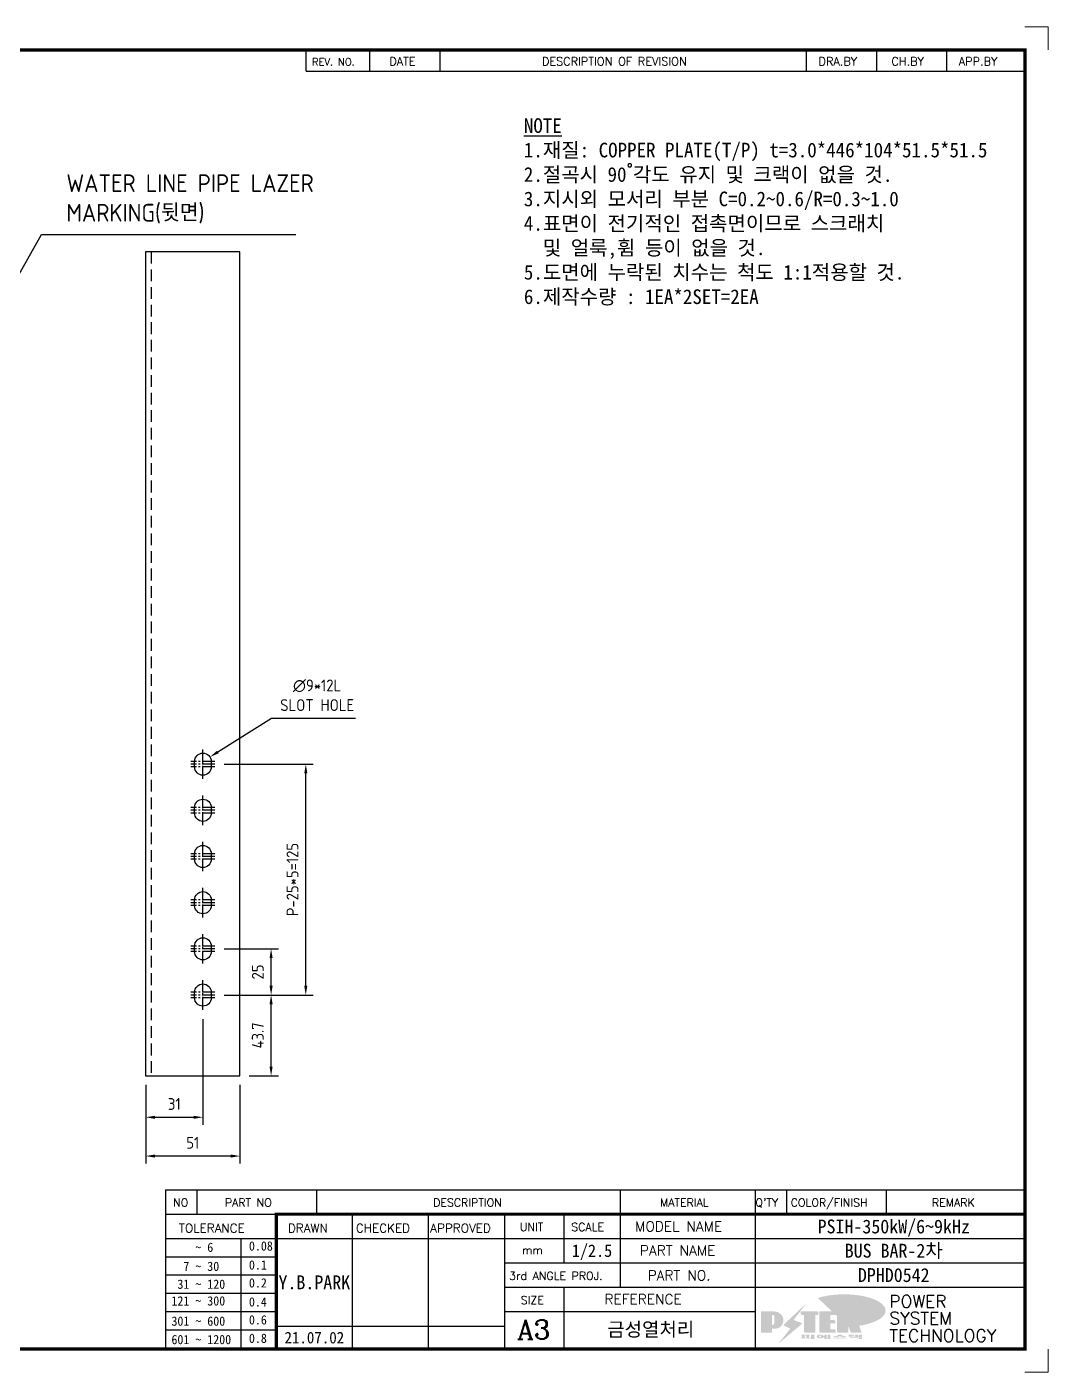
# Model space of a CAD drawing. Header units: millimetres. Extents: x 282 to 14566, y -4134 to 5341.
# Drawn here: x 11133 to 11686, y -365 to 363 of the extents above; entities that cross this region are included whole.
import ezdxf
from ezdxf.enums import TextEntityAlignment as Align

# ---------------------------------------------------------------- set-up
doc = ezdxf.new("R2010")
doc.units = ezdxf.units.MM
doc.linetypes.add('CENTER1', pattern=[10, 7, -1, 1, -1])
doc.linetypes.add('HIDDEN', pattern=[9.525, 6.35, -3.175])
doc.layers.add('FORMAT-1', color=7, linetype='Continuous')
doc.layers.add('line', color=3, linetype='Continuous')
doc.styles.add('h1', font='')
doc.styles.add('HAN', font='')
doc.styles.add('RC', font='ROMANC.SHX')
doc.styles.add('ROMANT', font='romant__.ttf')
doc.styles.get("Standard").update_dxf_attribs({"font": 'ISOCP.SHX', "bigfont": 'WHGTXT.SHX'})
doc.styles.get('h1').set_extended_font_data('New Gulim')
doc.styles.get('HAN').set_extended_font_data('GulimChe')
doc.dimstyles.new('PS-2', dxfattribs={"dimscale": 2, "dimtxt": 3.2, "dimasz": 2.5, "dimexe": 2, "dimexo": 2.5, "dimgap": 2, "dimtad": 1, "dimtoh": 1, "dimrnd": 0.05, "dimzin": 12, "dimdsep": 46, "dimtxsty": 'Standard', "dimcen": 0, "dimclrt": 2, "dimazin": 3, "dimtfac": 1, "dimtofl": 0, "dimtmove": 0, "dimatfit": 3, "dimfxl": 0, "dimtolj": 1, "dimtzin": 0, "dimarcsym": 0})
doc.dimstyles.new('PS-3', dxfattribs={"dimscale": 3, "dimtxt": 3.2, "dimasz": 2.5, "dimexe": 2, "dimexo": 2.5, "dimgap": 2, "dimtad": 1, "dimtoh": 1, "dimrnd": 0.05, "dimzin": 12, "dimdsep": 46, "dimtxsty": 'Standard', "dimcen": 0, "dimclrt": 2, "dimazin": 3, "dimtfac": 1, "dimtofl": 0, "dimtmove": 0, "dimatfit": 3, "dimfxl": 0, "dimtolj": 1, "dimtzin": 0, "dimarcsym": 0})

# ---------------------------------------------------------------- blocks, each defined once
blk = doc.blocks.new('*D1583')
at = {"color": 0, "lineweight": -2}
for p, q in [((11228.74, -173.65), (11228.74, -230.84)), ((11197.74, -209.35), (11197.74, -230.84)), ((11202.74, -226.84), (11223.74, -226.84))]:
    blk.add_line(p, q, dxfattribs=at)
at = {"color": 0}
for points in [[(11202.74, -226.01), (11202.74, -227.68), (11197.74, -226.84)], [(11223.74, -226.01), (11223.74, -227.68), (11228.74, -226.84)]]:
    blk.add_solid(points, dxfattribs=at)
at = {"layer": 'DEFPOINTS', "color": 0}
for p in [(11228.74, -168.65), (11197.74, -204.35), (11228.74, -226.84)]:
    blk.add_point(p, dxfattribs=at)
at = {"color": 2, "insert": (11213.24, -219.64), "char_height": 6.4, "attachment_point": 5}
blk.add_mtext('\\A1;31', dxfattribs=at)
blk = doc.blocks.new('*D1584')
at = {"color": 0, "lineweight": -2}
for p, q in [((11197.74, -209.35), (11197.74, -251.83)), ((11248.74, -209.35), (11248.74, -251.83)), ((11243.74, -247.83), (11202.74, -247.83))]:
    blk.add_line(p, q, dxfattribs=at)
at = {"color": 0}
for points in [[(11202.74, -246.99), (11202.74, -248.66), (11197.74, -247.83)], [(11243.74, -246.99), (11243.74, -248.66), (11248.74, -247.83)]]:
    blk.add_solid(points, dxfattribs=at)
at = {"layer": 'DEFPOINTS', "color": 0}
for p in [(11197.74, -204.35), (11248.74, -204.35), (11197.74, -247.83)]:
    blk.add_point(p, dxfattribs=at)
at = {"color": 2, "insert": (11223.24, -240.63), "char_height": 6.4, "attachment_point": 5}
blk.add_mtext('\\A1;51', dxfattribs=at)
blk = doc.blocks.new('*D1585')
at = {"color": 0, "lineweight": -2}
for p, q in [((11240.24, -160.65), (11269.59, -160.65)), ((11265.59, -199.35), (11265.59, -165.65)), ((11253.74, -204.35), (11269.59, -204.35))]:
    blk.add_line(p, q, dxfattribs=at)
at = {"color": 0}
for points in [[(11264.76, -165.65), (11266.43, -165.65), (11265.59, -160.65)], [(11264.76, -199.35), (11266.43, -199.35), (11265.59, -204.35)]]:
    blk.add_solid(points, dxfattribs=at)
at = {"layer": 'DEFPOINTS', "color": 0}
for p in [(11235.24, -160.65), (11265.59, -160.65), (11248.74, -204.35)]:
    blk.add_point(p, dxfattribs=at)
at = {"color": 2, "insert": (11258.39, -182.5), "char_height": 6.4, "attachment_point": 5, "rotation": 90}
blk.add_mtext('\\A1;43.7', dxfattribs=at)
blk = doc.blocks.new('*D1586')
at = {"color": 0, "lineweight": -2}
for p, q in [((11240.24, -135.65), (11269.59, -135.65)), ((11265.59, -155.65), (11265.59, -140.65)), ((11240.24, -160.65), (11269.59, -160.65))]:
    blk.add_line(p, q, dxfattribs=at)
at = {"color": 0}
for points in [[(11264.76, -140.65), (11266.43, -140.65), (11265.59, -135.65)], [(11264.76, -155.65), (11266.43, -155.65), (11265.59, -160.65)]]:
    blk.add_solid(points, dxfattribs=at)
at = {"layer": 'DEFPOINTS', "color": 0}
for p in [(11235.24, -135.65), (11265.59, -135.65), (11235.24, -160.65)]:
    blk.add_point(p, dxfattribs=at)
at = {"color": 2, "insert": (11258.39, -148.15), "char_height": 6.4, "attachment_point": 5, "rotation": 90}
blk.add_mtext('\\A1;25', dxfattribs=at)
blk = doc.blocks.new('*D1587')
at = {"color": 0, "lineweight": -2}
for p, q in [((11240.24, -35.65), (11288.36, -35.65)), ((11284.36, -155.65), (11284.36, -40.65)), ((11240.24, -160.65), (11288.36, -160.65))]:
    blk.add_line(p, q, dxfattribs=at)
at = {"color": 0}
for points in [[(11283.53, -40.65), (11285.19, -40.65), (11284.36, -35.65)], [(11283.53, -155.65), (11285.19, -155.65), (11284.36, -160.65)]]:
    blk.add_solid(points, dxfattribs=at)
at = {"layer": 'DEFPOINTS', "color": 0}
for p in [(11235.24, -35.65), (11284.36, -35.65), (11235.24, -160.65)]:
    blk.add_point(p, dxfattribs=at)
at = {"color": 2, "insert": (11277.16, -98.15), "char_height": 6.4, "attachment_point": 5, "rotation": 90}
blk.add_mtext('\\A1;P-25*5=125', dxfattribs=at)
blk = doc.blocks.new('*D1589')
at = {"color": 0, "lineweight": -2}
for p, q in [((11265.74, -10.9), (11236.78, -29.09)), ((11311.25, -10.9), (11265.74, -10.9))]:
    blk.add_line(p, q, dxfattribs=at)
at = {"color": 0}
blk.add_solid([(11236.34, -28.39), (11237.22, -29.8), (11232.55, -31.75)], dxfattribs=at)
at = {"layer": 'DEFPOINTS', "color": 0}
for p in [(11232.55, -31.75), (11224.92, -36.54)]:
    blk.add_point(p, dxfattribs=at)
at = {"color": 2, "insert": (11290.49, 1.64), "char_height": 6.4, "attachment_point": 5}
blk.add_mtext('\\A1;∅9*12L\\PSLOT HOLE', dxfattribs=at)
blk = doc.blocks.new('t3')
for p, q in [((0, 15.88), (46.25, 15.88)), ((0, 15.88), (0, 0)), ((46.25, 15.88), (46.25, 0)), ((0, 0), (46.25, 0))]:
    blk.add_line(p, q)
at = {"color": 1, "style": 'h1'}
for s, p in [('이도면은 (주)피에스텍의', (1.4, 11.29)), ('자산으로서 불법 유출시', (1.4, 6.41)), ('법에 의하여 처벌됨.', (1.4, 1.52))]:
    blk.add_text(s, height=3, dxfattribs=at).set_placement(p)
blk = doc.blocks.new('new LOGO')
at = {"layer": 'line'}
h = blk.add_hatch(color=250, dxfattribs=at)
h.paths.add_polyline_path([(44.5, 69.4), (46.6, 69.4, -0.129793), (52, 68, 0.221832), (43.6, 71.9), (41.5, 71.9), (41.5, 27.9), (43.6, 27.9, 0.02048), (44.5, 28)], flags=17)
h.paths.add_polyline_path([(44.5, 13.9), (57.3, 13.9, 0.72362), (77.1, 73.9, -0.679777), (54.3, 16.4), (41.5, 16.4), (41.5, -0.1), (3, -0.1), (3, -2.6), (44.5, -2.6)])
h.paths.add_polyline_path([(117.9, 14.2), (71.5, -44.4), (77.1, -39.6), (120.8, 15.6), (92, 28.9), (173.3, 106), (177.5, 111.4), (89.1, 27.6)])
h.paths.add_polyline_path([(162.7, 71.9), (162.7, 69.4), (172.5, 69.4), (172.5, 71.9)], flags=17)
h.paths.add_polyline_path([(217.7, 69.4), (230.5, 69.4), (230.5, 80.4), (227.5, 80.4), (227.5, 71.9), (214.7, 71.9), (214.7, -0.1), (175.5, -0.1), (175.5, -2.6), (217.7, -2.6)])
h.paths.add_polyline_path([(297.8, 46.6), (294.8, 46.6), (294.8, 37.4), (276, 37.4), (276, 10.9), (279, 10.9), (279, 34.9), (297.8, 34.9)])
h.paths.add_polyline_path([(300, 8.4), (297, 8.4), (297, -0.1), (237.5, -0.1), (237.5, -2.6), (300, -2.6)])
h.paths.add_polyline_path([(297.8, 80.4), (294.8, 80.4), (294.8, 71.9), (276, 71.9), (276, 49.1), (279, 49.1), (279, 69.4), (297.8, 69.4)])
h.paths.add_polyline_path([(350.2, 80.4), (347.2, 80.4), (347.2, 61.6), (350.2, 63.5)])
h.paths.add_polyline_path([(350.2, 26.7), (347.2, 35.2), (347.2, -0.1), (308.5, -0.1), (308.5, -2.6), (350.2, -2.6)])
h.paths.add_polyline_path([(402.7, 80.4), (396.5, 80.4), (379.6, 66.8), (400.5, -0.1), (361.8, -0.1), (362.7, -2.6), (403.5, -2.6), (382.6, 64.3)])
blk.add_hatch(color=5, dxfattribs=at).paths.add_polyline_path([(166.3, 35), (131, 49), (180.4, 112.7), (92, 28.9), (120.8, 15.6), (74.4, -43)])
h = blk.add_hatch(color=253, dxfattribs=at)
edge = h.paths.add_edge_path()
edge.add_ellipse((333.9, 86.4), major_axis=(-165.9, 0), ratio=0.39426, start_angle=111.5127, end_angle=334.469)
edge.add_ellipse((314.1, 81.2), major_axis=(-153.7, 0), ratio=0.40699, start_angle=121.3066, end_angle=327.7437, ccw=False)
edge.add_line((394, 27.8), (394.7, 25.6))
h = blk.add_hatch(color=1, dxfattribs=at)
h.paths.add_polyline_path([(41.5, 16.4), (54.3, 16.4, 1), (54.3, 82.9), (0, 82.9), (0, -0.1), (41.5, -0.1)])
h.paths.add_polyline_path([(41.5, 27.9), (41.5, 71.9), (43.6, 71.9, -0.414214), (54.6, 60.9), (54.6, 38.9, -0.414214), (43.6, 27.9)], flags=16)
h.paths.add_polyline_path([(214.7, 71.9), (227.5, 71.9), (227.5, 82.9), (159.7, 82.9), (159.7, 71.9), (172.5, 71.9), (172.5, -0.1), (214.7, -0.1)])
h.paths.add_polyline_path([(276, 37.4), (294.8, 37.4), (294.8, 49.1), (276, 49.1), (276, 71.9), (294.8, 71.9), (294.8, 82.9), (234.5, 82.9), (234.5, -0.1), (297, -0.1), (297, 10.9), (276, 10.9)])
h.paths.add_polyline_path([(347.2, 35.2), (359.7, -0.1), (400.5, -0.1), (379.6, 66.8), (399.7, 82.9), (380.6, 82.9), (347.2, 61.6), (347.2, 82.9), (305.5, 82.9), (305.5, -0.1), (347.2, -0.1)])
h = blk.add_hatch(color=250, dxfattribs=at)
edge = h.paths.add_edge_path()
edge.add_ellipse((237.8, -17.6), major_axis=(-14.3, 0), ratio=0.526336, start_angle=192.2456, end_angle=269.0748)
edge.add_line((238.1, -10.1), (237.6, -10.1))
edge.add_ellipse((237.8, -17.6), major_axis=(-14.3, 0), ratio=0.526336, start_angle=270.9252, end_angle=449.0748)
edge.add_line((237.6, -25.1), (238.1, -25.1))
edge.add_ellipse((237.8, -17.6), major_axis=(-14.3, 0), ratio=0.526336, start_angle=450.9252, end_angle=527.7544)
edge.add_line((251.7, -19.2), (254.1, -19.2))
edge.add_line((254.1, -19.2), (254.1, -27.1))
edge.add_line((254.1, -27.1), (263.1, -27.1))
edge.add_line((263.1, -27.1), (263.1, -10.1))
edge.add_line((263.1, -10.1), (254.1, -10.1))
edge.add_line((254.1, -10.1), (254.1, -16))
edge.add_line((254.1, -16), (251.7, -16))
h.paths.add_polyline_path([(241, -16.4), (241, -18.7, -1), (234.4, -18.7), (234.4, -16.4, -1)], flags=16)
h.paths.add_polyline_path([(278.2, -10.1), (268.1, -10.1), (268.1, -27.1), (278.2, -27.1)])
h.paths.add_polyline_path([(310.3, -10.1), (310.3, -11.1, -0.157169), (289.3, -17.5), (294, -19.9, 0.128407), (316.3, -15.9, 0.128407), (338.6, -19.9), (343.3, -17.5, -0.157169), (322.2, -11.1), (322.2, -10.1)])
h.paths.add_polyline_path([(342.1, -25.1), (342.1, -22.3), (290.4, -22.3), (290.4, -25.1)])
h.paths.add_polyline_path([(352, -10.1), (352, -16.2, 0.414214), (354, -18.2), (378.7, -18.2), (378.7, -19.6), (390.2, -19.6), (390.2, -10.1), (378.7, -10.1), (378.7, -13.6), (374.7, -13.6), (374.7, -15.1), (378.7, -15.1), (378.7, -16.2), (364.7, -16.2), (364.7, -15.1), (371.2, -15.1), (371.2, -13.6), (364.7, -13.6), (364.7, -12.6), (374.7, -12.6), (374.7, -10.1)])
h.paths.add_polyline_path([(393.8, -10.1), (393.8, -19.6), (405, -19.6), (405, -10.1)])
h.paths.add_polyline_path([(405, -27.1), (405, -20.9), (356.8, -20.9), (356.8, -23), (391.8, -23), (391.8, -27.1)])
h.paths.add_polyline_path([(200.4, -10.1), (200.4, -22.3), (193.2, -22.3), (193.2, -12.6), (196.6, -12.6), (196.6, -10.1), (161, -10.1), (161, -12.6), (164.5, -12.6), (164.5, -22.3), (161, -22.3), (161, -25.1), (200.4, -25.1), (200.4, -27.1), (213.9, -27.1), (213.9, -10.1)])
h.paths.add_polyline_path([(182, -12.6), (175.6, -12.6), (175.6, -22.3), (182, -22.3)], flags=17)
blk = doc.blocks.new('format-3')
at = {"color": 3, "lineweight": 9}
for p, q in [((0, 286.3), (0, 291.3)), ((5, 291.3), (0, 291.3)), ((414.5, 291.3), (419.5, 291.3)), ((419.5, 286.3), (419.5, 291.3)), ((0, 5), (0, 0)), ((419.5, 5), (419.5, 0)), ((5, 0), (0, 0)), ((414.5, 0), (419.5, 0))]:
    blk.add_line(p, q, dxfattribs=at)
at = {"color": 180}
for p, q in [((258.97, 281.75), (258.97, 286.3)), ((272.71, 281.75), (272.71, 286.3)), ((287.94, 281.75), (287.94, 286.3)), ((367.22, 281.75), (367.22, 286.3)), ((382.45, 281.75), (382.45, 286.3)), ((397.61, 281.75), (397.61, 286.3)), ((258.97, 281.75), (414.5, 281.75)), ((228.5, 39.49), (228.5, 5)), ((228.5, 39.49), (414.5, 39.49)), ((235.29, 39.49), (235.29, 34.21)), ((261.24, 34.21), (261.24, 39.49)), ((326.9, 39.49), (326.9, 34.21)), ((356.11, 39.49), (356.11, 34.21)), ((362.93, 39.49), (362.93, 34.21)), ((384.48, 39.49), (384.48, 34.21)), ((228.5, 34.21), (252.48, 34.21)), ((268.96, 5), (268.96, 34.21)), ((285.45, 5), (285.45, 34.21)), ((301.94, 5), (301.94, 34.21)), ((314.72, 34.21), (314.72, 23.65)), ((326.9, 34.21), (326.9, 18.37)), ((356.11, 34.21), (356.11, 5)), ((228.5, 28.93), (252.48, 28.93)), ((244.89, 5.23), (244.89, 28.93)), ((252.48, 28.93), (414.5, 28.93)), ((228.5, 24.98), (252.48, 24.98)), ((301.94, 23.65), (414.5, 23.65)), ((228.5, 21.03), (252.48, 21.03)), ((301.94, 18.37), (414.5, 18.37)), ((314.72, 18.37), (314.72, 5)), ((228.5, 17.08), (252.48, 17.08)), ((228.5, 13.13), (252.48, 13.13)), ((301.94, 13.09), (356.11, 13.09)), ((228.5, 9.18), (252.48, 9.18)), ((252.48, 9.95), (301.94, 9.95))]:
    blk.add_line(p, q, dxfattribs=at)
at = {"const_width": 0.7}
blk.add_lwpolyline([(252.48, 5), (252.48, 34.21), (414.5, 34.21)], dxfattribs=at)
at = {"layer": 'FORMAT-1', "const_width": 0.7}
blk.add_lwpolyline([(13, 5), (13, 286.3), (414.5, 286.3), (414.5, 5)], close=True, dxfattribs=at)
blk.add_blockref('t3', (13, 5))
at = {"xscale": 0.05400000000000027, "yscale": 0.05400000000000027, "zscale": 0.05400000000000027}
blk.add_blockref('new LOGO', (357.35, 8.65), dxfattribs=at)
at = {"color": 2}
for s, height, style, p in [('REV. NO.', 1.56, 'RC', (260.23, 282.95)), ('DATE', 1.788, 'RC', (276.95, 282.94)), ('DESCRIPTION OF REVISION', 1.7875, 'RC', (309.98, 282.94)), ('DRA.BY', 1.788, 'RC', (369.83, 282.94)), ('CH.BY', 1.788, 'RC', (385.59, 282.94)), ('APP.BY', 1.788, 'RC', (400.18, 282.94)), ('COLOR/FINISH', 1.7424, 'RC', (363.8, 35.83)), ('NO', 1.742, 'RC', (230.16, 35.83)), ('PART NO', 1.742, 'RC', (241.36, 35.83)), ('DESCRIPTION', 1.7424, 'RC', (286.43, 35.83)), ('MATERIAL', 1.742, 'RC', (335.52, 35.83)), ("Q'TY", 1.742, 'RC', (356.17, 35.83)), ('REMARK', 1.742, 'RC', (394.37, 35.83)), (' TOLERANCE', 1.9, 'RC', (230.11, 30.22)), ('DRAWN', 1.9, 'RC', (255, 30.22)), ('CHECKED', 1.9, 'RC', (269.71, 30.22)), ('APPROVED', 1.9, 'RC', (285.8, 30.22)), ('UNIT', 1.742, 'RC', (305.19, 30.55)), ('SCALE', 1.742, 'RC', (316.32, 30.55)), ('MODEL NAME', 2.178, 'RC', (330.12, 30.46)), ('    ~ 6', 2, 'HAN', (229.8, 26.03)), ('0.08', 2, 'HAN', (246.57, 26.31)), ('mm', 1.742, 'RC', (305.67, 25.56)), ('PART NAME', 2.178, 'RC', (331.17, 25.24)), ('  7 ~ 30', 2, 'HAN', (229.8, 21.91)), ('0.1', 2, 'HAN', (246.57, 22.2)), ('3rd ANGLE PROJ.', 1.7424, 'RC', (302.87, 19.97)), ('PART NO.', 2.178, 'RC', (332.84, 19.85)), (' 31 ~ 120', 2, 'HAN', (229.8, 18.04)), ('0.2', 2, 'HAN', (246.57, 18.32)), ('121 ~ 300', 2, 'HAN', (229.8, 14.42)), ('0.4', 2, 'HAN', (246.57, 14.2)), ('SIZE', 1.742, 'RC', (305.39, 14.71)), ('REFERENCE', 2.178, 'RC', (323.52, 14.69)), ('301 ~ 600', 2, 'HAN', (229.8, 10.04)), ('0.6', 2, 'HAN', (246.57, 10.32)), ('601 ~ 1200', 2, 'HAN', (229.8, 6.05)), ('0.8', 2, 'HAN', (246.57, 6.33))]:
    blk.add_text(s, height=height, dxfattribs=dict(at, style=style)).set_placement(p)
at = {"style": 'ROMANT'}
for s, p in [('POWER', (385.15, 13.96)), ('SYSTEM', (385.15, 10.31)), ('TECHNOLOGY', (385.15, 6.56))]:
    blk.add_text(s, height=2.7, dxfattribs=at).set_placement(p)
at = {"color": 2, "lineweight": 25, "style": 'RC'}
blk.add_text('A3', height=4.182, dxfattribs=at).set_placement((304.61, 7.14))
at = {"style": 'HAN'}
for tag, height, p in [('MODEL-NAME', 3, (386.1, 31.53)), ('SCALE', 2.7, (320.81, 26.29)), ('PART-NAME', 3, (386.1, 26.29)), ('DRA-BY', 3, (260.72, 19.44)), ('CH-BY', 3, (277.21, 19.44)), ('APP-BY', 3, (293.7, 19.44)), ('PART-NO', 3, (386.1, 21.01)), ('CH-DATE', 2.5, (277.21, 7.47)), ('관련업체', 3, (333.52, 9.26)), ('DRA-DATE', 2.5, (260.72, 7.47)), ('APP-DATE', 2.5, (293.7, 7.47))]:
    blk.add_attdef(tag, text='', height=height, dxfattribs=at).set_placement(p, align=Align.MIDDLE_CENTER)

msp = doc.modelspace()

# ---------------------------------------------------------------- linework, layer by layer
at = {"color": 2, "linetype": 'HIDDEN'}
msp.add_line((11200.735, 241.654), (11200.735, -204.346), dxfattribs=at)
at = {"color": 1, "linetype": 'CENTER1'}
for p, q in [((11228.735, -43.646), (11228.735, -27.646)), ((11235.235, -34.146), (11222.235, -34.146)), ((11235.235, -35.646), (11222.235, -35.646)), ((11235.235, -37.146), (11222.235, -37.146)), ((11228.735, -68.646), (11228.735, -52.646)), ((11235.235, -59.146), (11222.235, -59.146)), ((11235.235, -60.646), (11222.235, -60.646)), ((11235.235, -62.146), (11222.235, -62.146)), ((11228.735, -93.646), (11228.735, -77.646)), ((11235.235, -84.146), (11222.235, -84.146)), ((11235.235, -85.646), (11222.235, -85.646)), ((11235.235, -87.146), (11222.235, -87.146)), ((11235.235, -109.146), (11222.235, -109.146)), ((11228.735, -118.646), (11228.735, -102.646)), ((11235.235, -110.646), (11222.235, -110.646)), ((11235.235, -112.146), (11222.235, -112.146)), ((11228.735, -143.646), (11228.735, -127.646)), ((11235.235, -134.146), (11222.235, -134.146)), ((11235.235, -135.646), (11222.235, -135.646)), ((11235.235, -137.146), (11222.235, -137.146)), ((11228.735, -168.646), (11228.735, -152.646)), ((11235.235, -159.146), (11222.235, -159.146)), ((11235.235, -160.646), (11222.235, -160.646)), ((11235.235, -162.146), (11222.235, -162.146))]:
    msp.add_line(p, q, dxfattribs=at)
at = {"color": 1}
msp.add_lwpolyline([(11248.735, 241.654), (11197.735, 241.654), (11197.735, -204.346), (11248.735, -204.346)], close=True, dxfattribs=at)
for points in [[(11233.235, -34.146), (11233.235, -37.146, -1), (11224.235, -37.146), (11224.235, -34.146, -1)], [(11233.235, -59.146), (11233.235, -62.146, -1), (11224.235, -62.146), (11224.235, -59.146, -1)], [(11233.235, -84.146), (11233.235, -87.146, -1), (11224.235, -87.146), (11224.235, -84.146, -1)], [(11233.235, -109.146), (11233.235, -112.146, -1), (11224.235, -112.146), (11224.235, -109.146, -1)], [(11233.235, -134.146), (11233.235, -137.146, -1), (11224.235, -137.146), (11224.235, -134.146, -1)], [(11233.235, -159.146), (11233.235, -162.146, -1), (11224.235, -162.146), (11224.235, -159.146, -1)]]:
    msp.add_lwpolyline(points, format="xyb", close=True, dxfattribs=at)

# ---------------------------------------------------------------- block references
at = {"xscale": 2.5, "yscale": 2.5, "zscale": 2.5}
msp.add_blockref('format-3', (10637.182, -364.78), dxfattribs=at).add_auto_attribs({'DRA-DATE': '21.07.02', 'DRA-BY': 'Y.B.PARK', 'MODEL-NAME': 'PSIH-350kW/6~9kHz', 'PART-NAME': 'BUS BAR-2차', 'PART-NO': 'DPHD0542', 'SCALE': '1/2.5', '관련업체': '금성열처리'})

# ---------------------------------------------------------------- texts
at = {"color": 2, "insert": (11402.344, 314.006, 0.02), "char_height": 7.938, "attachment_point": 1, "style": 'HAN'}
msp.add_mtext_dynamic_manual_height_columns('{\\LNOTE\\P}1.재질: COPPER PLATE(T/P) t=3.0*446*104*51.5*51.5\\P2.절곡시 90˚각도 유지 및 크랙이 없을 것.\\P3.지시외 모서리 부분 C=0.2~0.6/R=0.3~1.0\\P4.표면이 전기적인 접촉면이므로 스크래치\\P  및 얼룩,휨 등이 없을 것.\\P5.도면에 누락된 치수는 척도 1:1적용할 것.\\P{\\C1;6.제작수량 : 1EA*2SET=2EA}', width=794.61738, gutter_width=769.295, heights=[449.727], dxfattribs=at)
at = {"color": 2, "insert": (11154.849, 257.111), "char_height": 9.6, "width": 138.97823, "attachment_point": 7}
msp.add_mtext('\\A1;WATER LINE PIPE LAZER MARKING(뒷면)', dxfattribs=at)

# ---------------------------------------------------------------- dimensions: what is measured, and where the dimension line sits
dim = msp.add_diameter_dim_2p(p1=(11224.925, -36.54), p2=(11232.546, -31.752), text='<>*12L\\PSLOT HOLE', dimstyle='PS-2')
dim.commit()
dim.dimension.update_dxf_attribs({"geometry": '*D1589', "text_midpoint": (11290.493, -10.898), "dimtype": 163})
dim = msp.add_linear_dim(base=(11284.36, -35.646), p1=(11235.235, -160.646), p2=(11235.235, -35.646), angle=90, text='P-25*5=<>', dimstyle='PS-2')
dim.commit()
dim.dimension.update_dxf_attribs({"geometry": '*D1587', "text_midpoint": (11277.159, -98.146)})
for base, p1, p2, picture, middle in [((11265.595, -135.646), (11235.235, -160.646), (11235.235, -135.646), '*D1586', (11258.394, -148.146)), ((11265.595, -160.646), (11248.735, -204.346), (11235.235, -160.646), '*D1585', (11258.395, -182.496))]:
    dim = msp.add_linear_dim(base=base, p1=p1, p2=p2, angle=90, dimstyle='PS-2')
    dim.commit()
    dim.dimension.update_dxf_attribs({"geometry": picture, "text_midpoint": middle})
for base, p1, p2, picture, middle in [((11228.735, -226.845), (11197.735, -204.346), (11228.735, -168.646), '*D1583', (11213.235, -219.645)), ((11197.735, -247.828), (11248.735, -204.346), (11197.735, -204.346), '*D1584', (11223.235, -240.628))]:
    dim = msp.add_linear_dim(base=base, p1=p1, p2=p2, dimstyle='PS-2')
    dim.commit()
    dim.dimension.update_dxf_attribs({"geometry": picture, "text_midpoint": middle})

# ---------------------------------------------------------------- leaders
at = {"annotation_type": 0, "has_hookline": 1, "hookline_direction": 0, "text_width": 124.164}
msp.add_leader([(11077.72, 138.995), (11141.349, 251.111), (11148.849, 251.111)], dimstyle='PS-3', override={"dimgap": 2, "dimtad": 1}, dxfattribs=at)

doc.saveas('drawing.dxf')
